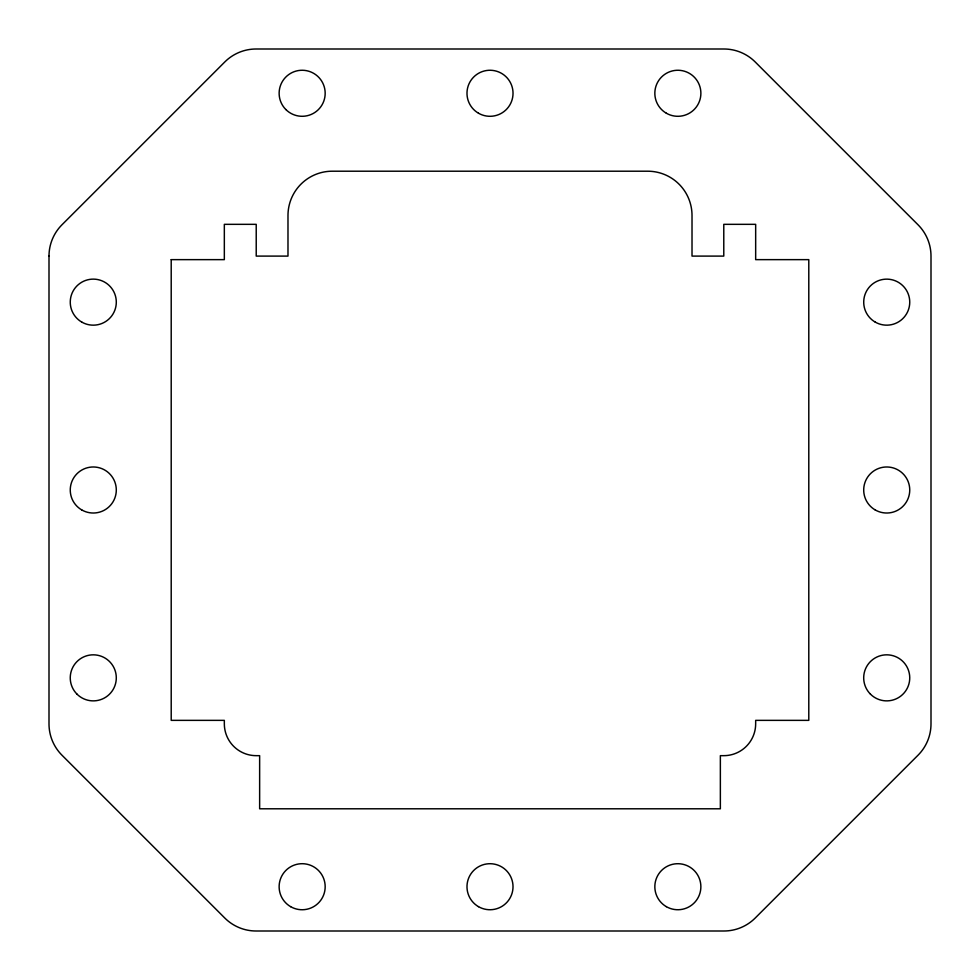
<?xml version="1.0" encoding="UTF-8"?>
<svg xmlns="http://www.w3.org/2000/svg" width="980" height="980" viewBox="0 0 980 980"><rect width="100%" height="100%" fill="white"/><g stroke="black" fill="none" stroke-linecap="round" stroke-linejoin="round"><path stroke-width="1.47" d="M49 256.099L49 723.902A44.272 44.272 0 0 0 61.973 755.2L224.788 918.027A44.272 44.272 0 0 0 256.099 931L723.902 931A44.272 44.272 0 0 0 755.213 918.027L918.027 755.213A44.272 44.272 0 0 0 931 723.902L931 256.099A44.272 44.272 0 0 0 918.027 224.788L755.213 61.973A44.272 44.272 0 0 0 723.902 49L256.099 49A44.272 44.272 0 0 0 224.788 61.973L61.973 224.788A44.272 44.272 0 0 0 49 256.099M171.206 259.639L171.206 720.361L224.334 720.361L224.334 723.902A31.875 31.875 0 0 0 256.221 755.666L259.639 755.666L259.639 808.794L720.361 808.794L720.361 755.666L723.779 755.666A31.875 31.875 0 0 0 755.666 723.902L755.666 720.361L808.794 720.361L808.794 259.639L755.666 259.639L755.666 224.334L723.779 224.334L723.779 256.099L692.015 256.099L692.015 215.478A44.272 44.272 0 0 0 647.743 171.206L332.257 171.206A44.272 44.272 0 0 0 287.985 215.478L287.985 256.099L256.221 256.099L256.221 224.334L224.334 224.334L224.334 259.639L171.206 259.639M76.991 694.134A23.03 23.03 0 0 0 115.517 683.807A23.03 23.03 0 0 0 87.318 655.608A23.03 23.03 0 0 0 76.991 694.134M81.769 509.943A23.03 23.03 0 0 0 116.302 490A23.03 23.03 0 0 0 81.769 470.057A23.03 23.03 0 0 0 81.769 509.943M81.769 322.089A23.03 23.03 0 0 0 116.302 302.146A23.03 23.03 0 0 0 81.769 282.203A23.03 23.03 0 0 0 81.769 322.089M285.866 109.552A23.03 23.03 0 0 0 324.392 99.237A23.03 23.03 0 0 0 296.193 71.038A23.03 23.03 0 0 0 285.866 109.552M478.485 113.215A23.03 23.03 0 0 0 513.03 93.284A23.03 23.03 0 0 0 478.485 73.341A23.03 23.03 0 0 0 478.485 113.215M666.339 113.215A23.03 23.03 0 0 0 700.884 93.284A23.03 23.03 0 0 0 666.339 73.341A23.03 23.03 0 0 0 666.339 113.215M875.214 322.089A23.03 23.03 0 0 0 909.746 302.146A23.03 23.03 0 0 0 875.214 282.216A23.03 23.03 0 0 0 875.214 322.089M875.214 509.943A23.03 23.03 0 0 0 909.746 490A23.03 23.03 0 0 0 875.214 470.057A23.03 23.03 0 0 0 875.214 509.943M870.436 694.134A23.03 23.03 0 0 0 908.962 683.807A23.03 23.03 0 0 0 880.763 655.608A23.03 23.03 0 0 0 870.436 694.134M666.339 906.659A23.03 23.03 0 0 0 700.872 886.729A23.03 23.03 0 0 0 666.339 866.786A23.03 23.03 0 0 0 666.339 906.659M478.485 906.659A23.03 23.03 0 0 0 513.018 886.716A23.03 23.03 0 0 0 478.485 866.786A23.03 23.03 0 0 0 478.485 906.659M290.631 906.659A23.03 23.03 0 0 0 325.176 886.716A23.03 23.03 0 0 0 290.631 866.786A23.03 23.03 0 0 0 290.631 906.659"/></g></svg>
